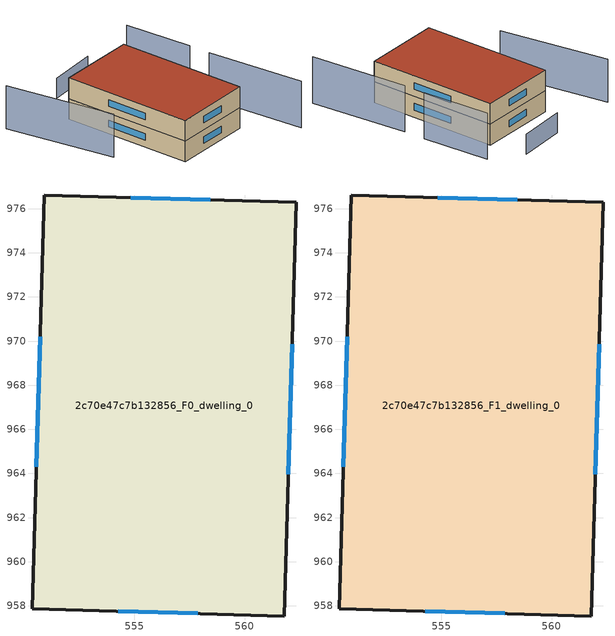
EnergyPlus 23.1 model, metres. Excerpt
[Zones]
2c70e47c7b132856_F0_dwelling_0
 floor ground (EU_floor_Construction): 562.34,976.28 561.79,957.54 550.36,957.87 550.92,976.62 z0
 wall outside (EU_wall_Construction): 550.92,976.62 550.36,957.87 561.79,957.54 562.34,976.28 550.92,976.62 z0:3
 window (EU_Window_Construction): 550.73,970.2 550.55,964.29 / 558.43,976.4 554.83,976.5 / 561.98,963.95 562.15,969.86 / 554.27,957.76 557.88,957.65 z1.03:1.97
2c70e47c7b132856_F1_dwelling_0
 floor to 2c70e47c7b132856_F0_dwelling_0 (EU_floor_Construction): 562.34,976.28 561.79,957.54 550.36,957.87 550.92,976.62 z3
 wall outside (EU_wall_Construction): 550.92,976.62 550.36,957.87 561.79,957.54 562.34,976.28 550.92,976.62 z3:6
 window (EU_Window_Construction): 550.73,970.2 550.55,964.29 / 558.43,976.4 554.83,976.5 / 561.98,963.95 562.15,969.86 / 554.27,957.76 557.88,957.65 z4.03:4.97
 roof outside (EU_roof_Construction): 561.79,957.54 562.34,976.28 550.92,976.62 550.36,957.87 z6
shading: 566.52,951.31 565.9,965.37 / 565.92,968.46 565.7,978.22 z0:6.7; 544.16,981.62 546.05,966 z0:6.2; 561.63,981.45 554.63,981.23 z0:2.9
[Building]
EU S2 Campaign: North Axis=0; Terrain=City; Solar Distribution=FullExterior
[Site:Location]
Cape.Town.Intl.AP: Latitude=-33.965; Longitude=18.602; Time Zone=2; Elevation=46
[SizingPeriod:WeatherFileDays]
AnnualSizingPeriod: Begin Month=1; Begin Day of Month=1; End Month=12; End Day of Month=31; Day of Week for Start Day=Monday; Use Weather File Daylight Saving Period=No; Use Weather File Rain and Snow Indicators=No
[MATERIAL]
EU_InternalMass_Material: Roughness=MediumRough; Thickness=0.1; Conductivity=1; Density=1800; Specific Heat=900; Thermal Absorptance=0.9; Solar Absorptance=0.7; Visible Absorptance=0.7
[MATERIAL:NOMASS] Roughness=MediumRough; Thermal Absorptance=0.9; Solar Absorptance=0.7; Visible Absorptance=0.7
Name | Thermal Resistance
EU_wall_NoMass | 0.493876
EU_roof_NoMass | 0.449382
EU_floor_NoMass | 1.25
[WINDOWMATERIAL:SIMPLEGLAZINGSYSTEM]
EU_Window_SimpleGlazing: UFactor=4.4; Solar Heat Gain Coefficient=0.85; Visible Transmittance=0.85
[CONSTRUCTION]
EU_wall_Construction: EU_wall_NoMass
EU_roof_Construction: EU_roof_NoMass
EU_floor_Construction: EU_floor_NoMass
EU_Window_Construction: EU_Window_SimpleGlazing
EU_InternalMass_Construction: EU_InternalMass_Material
[ZONE] Type=1; Multiplier=1; Ceiling Height=autocalculate; Volume=643.082; Floor Area=autocalculate; Part of Total Floor Area=Yes
2c70e47c7b132856_F0_dwelling_0; 2c70e47c7b132856_F1_dwelling_0
[INTERNALMASS] Construction=EU_InternalMass_Construction; Surface Area=214.361
Name | Zone or ZoneList
2c70e47c7b132856_F0_dwelling_0_EU_InternalMass | 2c70e47c7b132856_F0_dwelling_0
2c70e47c7b132856_F1_dwelling_0_EU_InternalMass | 2c70e47c7b132856_F1_dwelling_0
[OTHEREQUIPMENT] Fuel Type=Electricity; Design Level Calculation Method=Watts/Area; Power per Zone Floor Area=1; Fraction Latent=0; Fraction Radiant=0; Fraction Lost=0; Carbon Dioxide Generation Rate=0; EndUse Subcategory=EU_Step8_InternalGains
Name | Zone or ZoneList or Space or SpaceList | Schedule
EU_Step8_InternalGain_2c70e47c7b132856_F0_dwelling_0_f000 | 2c70e47c7b132856_F0_dwelling_0 | EU_Step8_GainSchedule_2c70e47c7b132856_F0_dwelling_0_f000
EU_Step8_InternalGain_2c70e47c7b132856_F1_dwelling_0_f000 | 2c70e47c7b132856_F1_dwelling_0 | EU_Step8_GainSchedule_2c70e47c7b132856_F1_dwelling_0_f000
[ZONEVENTILATION:DESIGNFLOWRATE] Schedule=EU_AlwaysOn; Design Flow Rate Calculation Method=AirChanges/Hour; Air Changes per Hour=0.64; Ventilation Type=Natural; Fan Pressure Rise=0; Fan Total Efficiency=1; Constant Term Coefficient=1; Temperature Term Coefficient=0; Velocity Term Coefficient=0; Velocity Squared Term Coefficient=0; Minimum Indoor Temperature=-100; Maximum Indoor Temperature=100; Delta Temperature=-100; Minimum Outdoor Temperature=-100; Maximum Outdoor Temperature=100; Maximum Wind Speed=40
Name | Zone or ZoneList or Space or SpaceList
EU_ConstantAir_2c70e47c7b132856_F0_dwelling_0 | 2c70e47c7b132856_F0_dwelling_0
EU_ConstantAir_2c70e47c7b132856_F1_dwelling_0 | 2c70e47c7b132856_F1_dwelling_0
[HVACTEMPLATE:THERMOSTAT] Constant Heating Setpoint=20; Constant Cooling Setpoint=50
EU_HeatOnly_2c70e47c7b132856_F0_dwelling_0; EU_HeatOnly_2c70e47c7b132856_F1_dwelling_0
[HVACTEMPLATE:ZONE:IDEALLOADSAIRSYSTEM] System Availability Schedule=EU_AlwaysOn; Maximum Heating Supply Air Temperature=50; Minimum Cooling Supply Air Temperature=13; Maximum Heating Supply Air Humidity Ratio=0.0156; Minimum Cooling Supply Air Humidity Ratio=0.0077; Heating Limit=NoLimit; Cooling Limit=NoLimit; Heating Availability Schedule=EU_AlwaysOn; Cooling Availability Schedule=EU_CoolingOff; Dehumidification Control Type=ConstantSensibleHeatRatio; Cooling Sensible Heat Ratio=0.7; Dehumidification Setpoint=60; Humidification Control Type=None; Humidification Setpoint=30; Outdoor Air Method=None; Outdoor Air Flow Rate per Person=0.00944; Outdoor Air Flow Rate per Zone Floor Area=0; Outdoor Air Flow Rate per Zone=0; Demand Controlled Ventilation Type=None; Outdoor Air Economizer Type=NoEconomizer; Heat Recovery Type=None; Sensible Heat Recovery Effectiveness=0.7; Latent Heat Recovery Effectiveness=0.65
Name | Template Thermostat
2c70e47c7b132856_F0_dwelling_0 | EU_HeatOnly_2c70e47c7b132856_F0_dwelling_0
2c70e47c7b132856_F1_dwelling_0 | EU_HeatOnly_2c70e47c7b132856_F1_dwelling_0
[SIZING:ZONE] Zone Cooling Design Supply Air Temperature Input Method=SupplyAirTemperature; Zone Cooling Design Supply Air Temperature=13; Zone Heating Design Supply Air Temperature Input Method=SupplyAirTemperature; Zone Heating Design Supply Air Temperature=50; Zone Cooling Design Supply Air Humidity Ratio=0.008; Zone Heating Design Supply Air Humidity Ratio=0.008; Cooling Design Air Flow Method=DesignDay; Cooling Design Air Flow Rate=0; Cooling Minimum Air Flow per Zone Floor Area=0.000762; Cooling Minimum Air Flow=0; Cooling Minimum Air Flow Fraction=0.2; Heating Design Air Flow Method=DesignDay; Heating Design Air Flow Rate=0; Heating Maximum Air Flow per Zone Floor Area=0.002032; Heating Maximum Air Flow=0.141576; Heating Maximum Air Flow Fraction=0.3; Account for Dedicated Outdoor Air System=No; Dedicated Outdoor Air System Control Strategy=NeutralSupplyAir; Dedicated Outdoor Air Low Setpoint Temperature for Design=autosize; Dedicated Outdoor Air High Setpoint Temperature for Design=autosize; Zone Load Sizing Method=Sensible Load Only No Latent Load; Zone Latent Cooling Design Supply Air Humidity Ratio Input Method=HumidityRatioDifference; Zone Cooling Design Supply Air Humidity Ratio Difference=0.005; Zone Latent Heating Design Supply Air Humidity Ratio Input Method=HumidityRatioDifference; Zone Humidification Design Supply Air Humidity Ratio Difference=0.005
2c70e47c7b132856_F0_dwelling_0; 2c70e47c7b132856_F1_dwelling_0
[SCHEDULE:CONSTANT]
Name | Hourly Value
EU_AlwaysOn | 1
EU_CoolingOff | 0
[SCHEDULE:FILE] Column Number=1; Rows to Skip at Top=0; Number of Hours of Data=8760; Column Separator=Comma; Interpolate to Timestep=No; Minutes per Item=60; Adjust Schedule for Daylight Savings=Yes
Name | File
EU_Step8_GainSchedule_2c70e47c7b132856_F0_dwelling_0_f000 | ../../schedules/2c70e47c7b132856/2c70e47c7b132856_F0_dwelling_0_f000_gain.csv
EU_Step8_GainSchedule_2c70e47c7b132856_F1_dwelling_0_f000 | ../../schedules/2c70e47c7b132856/2c70e47c7b132856_F1_dwelling_0_f000_gain.csv
